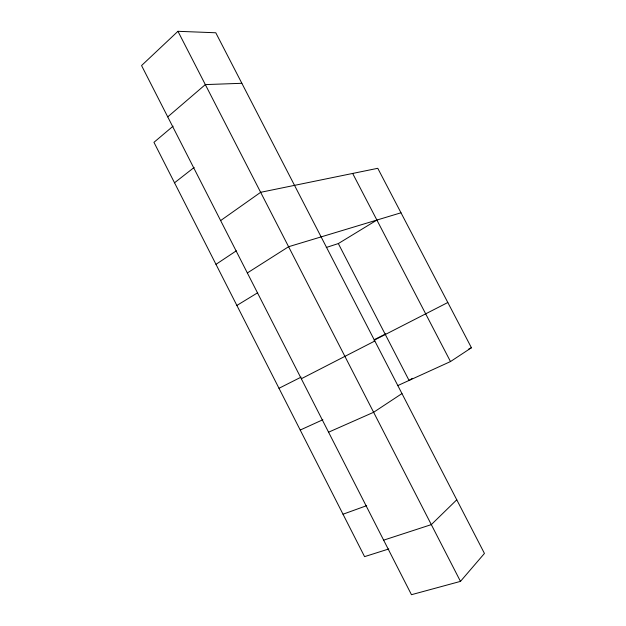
<?xml version="1.0" encoding="UTF-8"?>
<svg xmlns="http://www.w3.org/2000/svg" width="626" height="626" viewBox="0 0 626 626"><rect width="100%" height="100%" fill="white"/><g stroke="black" fill="none" stroke-linecap="round" stroke-linejoin="round"><path stroke-width="0.94" d="M460.47 581.382L484.446 553.439L215.79 32.771L177.956 31.3L141.554 65.55L411.462 594.7L460.47 581.382L177.956 31.3M456.769 499.798L431.314 524.619L383.644 540.16M167.737 116.882L205.336 84.596L241.863 83.297M173.097 126.17L153.957 142.329L364.575 556.639L388.785 548.971M174.521 182.792L194.154 167.439M220.634 220.579L260.651 192.307L377.775 168.3L471.433 347.751L450.493 361.562L397.612 385.663M215.986 264.344L236.323 250.823M401.962 393.582L373.62 412.284L328.572 432.19M412.338 378.339L409.068 380.444L338.322 243.577L326.248 247.481M247.34 272.952L288.594 246.722L400.992 212.785M236.878 305.449L257.709 292.741M338.322 243.577L376.899 220.055M374.841 341.006L301.309 378.753M447.817 302.507L374.027 340.278M374.387 339.636L385.726 333.901M278.993 388.292L301.114 377.118M468.804 348.956L471.433 347.751M300.222 430.046L322.86 419.733M343.009 514.22L366.687 505.659M352.657 173.449L450.493 361.562"/></g></svg>
